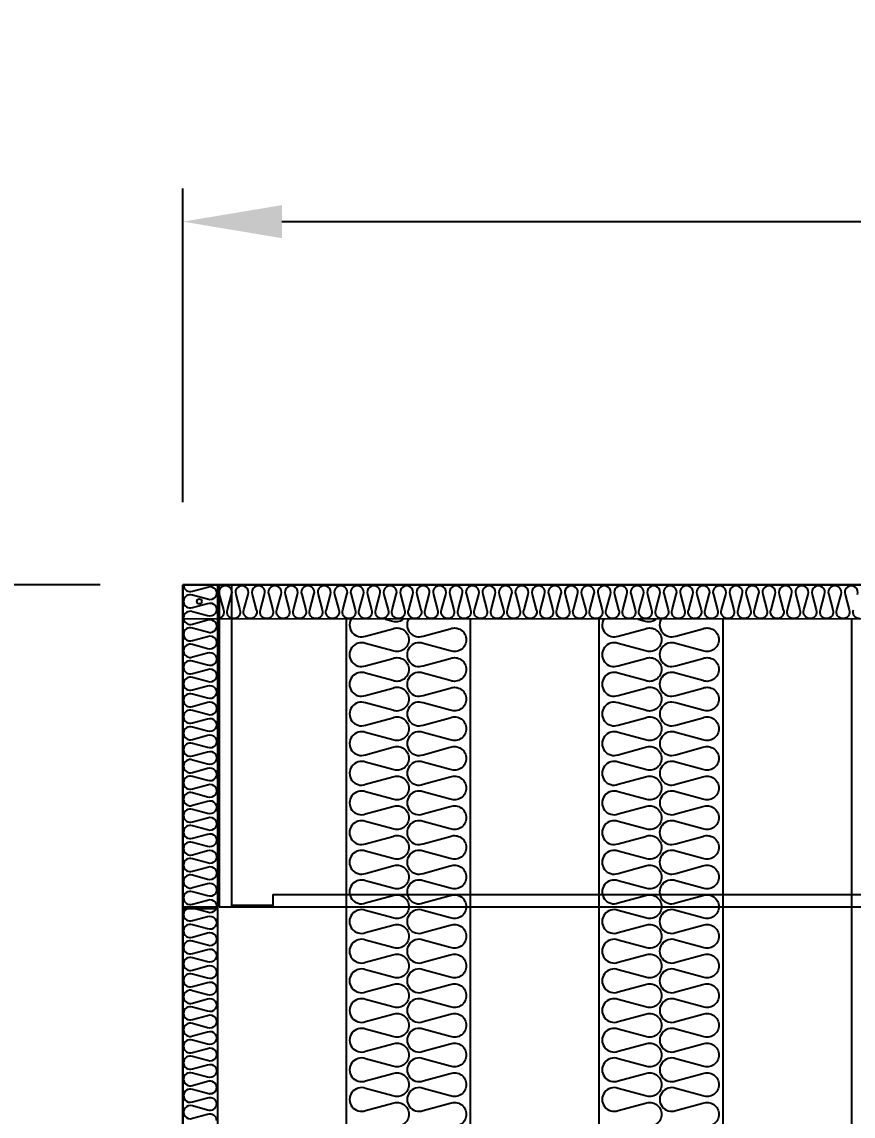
# Model space of a CAD drawing. Header units: millimetres. Extents: x 1723 to 33835, y 1764 to 24472.
# Drawn here: x 4939 to 5946, y 12528 to 13853 of the extents above; entities that cross this region are included whole.
import ezdxf

# ---------------------------------------------------------------- set-up
doc = ezdxf.new("R2010")
doc.units = ezdxf.units.MM
doc.linetypes.add('HIDDEN', pattern=[0.375, 0.25, -0.125])
for name, color, linetype in [('SMS', 220, 'Continuous'), ('냉각탑_dim', 1, 'Continuous'), ('숨은선', 5, 'HIDDEN')]:
    doc.layers.add(name, color=color, linetype=linetype)
doc.styles.add('HY울릉도L', font='')
doc.styles.get('HY울릉도L').set_extended_font_data('HY울릉도L')
doc.dimstyles.new('성지DIM', dxfattribs={"dimtxt": 3.5, "dimasz": 3, "dimexe": 1, "dimexo": 2.5, "dimgap": 2, "dimtad": 1, "dimdec": 0, "dimzin": 3, "dimdsep": 46, "dimtxsty": 'HY울릉도L', "dimblk": 'ARCHTICK', "dimcen": -2, "dimclrd": 256, "dimclre": 256, "dimclrt": 7, "dimadec": 0, "dimazin": 0, "dimtfac": 1, "dimtdec": 0, "dimtofl": 0, "dimtmove": 0, "dimatfit": 3, "dimfxl": 1, "dimtolj": 1, "dimtzin": 0, "dimlwe": -1, "dimarcsym": 0})

# ---------------------------------------------------------------- blocks, each defined once
blk = doc.blocks.new('*D763')
at = {"layer": 'Defpoints', "color": 0, "transparency": 16777216}
for p in [(5134.4, 13171.5), (4489.6, 9571.5), (5134.4, 9571.5)]:
    blk.add_point(p, dxfattribs=at)
at = {"layer": '냉각탑_dim', "transparency": 16777216}
for p, q in [((5034.4, 13171.5), (4449.6, 13171.5)), ((5034.4, 9571.5), (4449.6, 9571.5))]:
    blk.add_line(p, q, dxfattribs=at)
at = {"layer": '냉각탑_dim', "lineweight": -2, "transparency": 16777216}
blk.add_line((4489.6, 13051.5), (4489.6, 9691.5), dxfattribs=at)
at = {"layer": '냉각탑_dim', "transparency": 16777216}
for points in [[(4469.6, 13051.5), (4509.6, 13051.5), (4489.6, 13171.5)], [(4469.6, 9691.5), (4509.6, 9691.5), (4489.6, 9571.5)]]:
    blk.add_solid(points, dxfattribs=at)
at = {"layer": '냉각탑_dim', "color": 7, "transparency": 16777216, "insert": (4339.6, 11371.5), "char_height": 140, "attachment_point": 5, "rotation": 90, "style": 'HY울릉도L'}
blk.add_mtext('\\A1;3600', dxfattribs=at)
blk = doc.blocks.new('*D767')
at = {"layer": 'Defpoints', "color": 0, "transparency": 16777216}
for p in [(3463.2, 13171.5), (5134.4, 13171.5), (4984.4, 8821.5)]:
    blk.add_point(p, dxfattribs=at)
at = {"layer": '냉각탑_dim', "transparency": 16777216}
for p, q in [((5034.4, 13171.5), (3423.2, 13171.5)), ((4884.4, 8821.5), (3423.2, 8821.5))]:
    blk.add_line(p, q, dxfattribs=at)
at = {"layer": '냉각탑_dim', "lineweight": -2, "transparency": 16777216}
blk.add_line((3463.2, 8941.5), (3463.2, 13051.5), dxfattribs=at)
at = {"layer": '냉각탑_dim', "transparency": 16777216}
for points in [[(3443.2, 13051.5), (3483.2, 13051.5), (3463.2, 13171.5)], [(3443.2, 8941.5), (3483.2, 8941.5), (3463.2, 8821.5)]]:
    blk.add_solid(points, dxfattribs=at)
at = {"layer": '냉각탑_dim', "color": 7, "transparency": 16777216, "insert": (3313.2, 10996.5), "char_height": 140, "attachment_point": 5, "rotation": 90, "style": 'HY울릉도L'}
blk.add_mtext('\\A1;4350', dxfattribs=at)
blk = doc.blocks.new('*D768')
at = {"layer": 'Defpoints', "color": 0, "transparency": 16777216}
for p in [(9334.4, 13611.3), (5134.4, 13171.5), (9334.4, 13171.5)]:
    blk.add_point(p, dxfattribs=at)
at = {"layer": '냉각탑_dim', "transparency": 16777216}
for p, q in [((5134.4, 13271.5), (5134.4, 13651.3)), ((9334.4, 13271.5), (9334.4, 13651.3))]:
    blk.add_line(p, q, dxfattribs=at)
at = {"layer": '냉각탑_dim', "lineweight": -2, "transparency": 16777216}
blk.add_line((5254.4, 13611.3), (9214.4, 13611.3), dxfattribs=at)
at = {"layer": '냉각탑_dim', "transparency": 16777216}
for points in [[(5254.4, 13631.3), (5254.4, 13591.3), (5134.4, 13611.3)], [(9214.4, 13631.3), (9214.4, 13591.3), (9334.4, 13611.3)]]:
    blk.add_solid(points, dxfattribs=at)
at = {"layer": '냉각탑_dim', "color": 7, "transparency": 16777216, "insert": (7234.4, 13761.3), "char_height": 140, "attachment_point": 5, "style": 'HY울릉도L'}
blk.add_mtext('\\A1;4200', dxfattribs=at)
blk = doc.blocks.new('3')
for p, q in [((5134.4, 13171.5), (5176.4, 13171.5)), ((5134.4, 13171.5), (5134.4, 12781.5)), ((7889.4, 13171.5), (5134.4, 13171.5)), ((5134.4, 13171.5), (5134.4, 9571.5)), ((5176.4, 13171.5), (5176.4, 12781.5)), ((5178.4, 13171.5), (9334.4, 13171.5)), ((5178.4, 13171.5), (5178.4, 12781.5)), ((5193.4, 13171.5), (5193.4, 12781.5)), ((5134.4, 13130.6), (9334.4, 13129.5)), ((5243.4, 12796.5), (9334.4, 12796.5)), ((5243.4, 12796.5), (5243.4, 12781.5)), ((5134.4, 12781.5), (5176.4, 12781.5)), ((5134.4, 12779.5), (5176.4, 12779.5)), ((5134.4, 12779.5), (5134.4, 10073.5)), ((5176.4, 12779.5), (5176.4, 10073.5)), ((5178.4, 12781.5), (9334.4, 12781.5)), ((5193.4, 12783.5), (5243.4, 12783.5))]:
    blk.add_line(p, q)
at = {"color": 7}
for p, q in [((5134.4, 13171.5), (7889.4, 13171.5)), ((5134.4, 13171.5), (5134.4, 9571.5)), ((5176.4, 13171.5), (5176.4, 9651.5)), ((5332.4, 13129.5), (5332.4, 9651.5)), ((5482.4, 13129.5), (5482.4, 9651.5)), ((5638.4, 13129.5), (5638.4, 9651.5)), ((5788.4, 13129.5), (5788.4, 9651.5)), ((5944.4, 13129.5), (5944.4, 9651.5))]:
    blk.add_line(p, q, dxfattribs=at)
at = {"ltscale": 500, "elevation": 0}
blk.add_lwpolyline([(5134.4, 13171.5), (9334.4, 13171.5), (9334.4, 9571.5), (5134.4, 9571.5)], close=True, dxfattribs=at)
blk.add_circle((5154.4, 13151.5), 3)
at = {"layer": 'SMS', "color": 5, "elevation": 0}
for points in [[(5135.3, 13171.5, 0.001715), (5135.3, 13171.4, 0.524856), (5146.1, 13164), (5164.4, 13168.9, -1.449198), (5164.4, 13154), (5146.1, 13158.9, 0.524856), (5135.3, 13151.5, 0.524856), (5146.1, 13144), (5164.4, 13149, -1.449198), (5164.4, 13134.1), (5146.1, 13139, 0.524856), (5135.3, 13131.5, 0.524856), (5146.1, 13124.1), (5164.4, 13129, -1.449198), (5164.4, 13114.1), (5146.1, 13119, 0.524856), (5135.3, 13111.6, 0.417249), (5143.4, 13103.6)], [(5603, 13170.3, 0.446849), (5597.6, 13159.7), (5602.5, 13141.4, -0.524856), (5595, 13130.6, -0.524856), (5587.6, 13141.4), (5592.5, 13159.7, 1.449198), (5577.6, 13159.7), (5582.5, 13141.4, -0.524856), (5575.1, 13130.6, -0.524856), (5567.6, 13141.4), (5572.6, 13159.7, 1.449198), (5557.7, 13159.7), (5562.6, 13141.4, -0.524856), (5555.1, 13130.6, -0.524856), (5547.7, 13141.4), (5552.6, 13159.7, 1.449198), (5537.7, 13159.7), (5542.6, 13141.4, -0.524856), (5535.2, 13130.6, -0.524856), (5527.7, 13141.4), (5532.7, 13159.7, 1.449198), (5517.8, 13159.7), (5522.7, 13141.4, -0.524856), (5515.2, 13130.6, -0.524856), (5507.8, 13141.4), (5512.7, 13159.7, 1.449198), (5497.8, 13159.7), (5502.7, 13141.4, -0.524856), (5495.3, 13130.6, -0.524856), (5487.8, 13141.4), (5492.8, 13159.7, 1.449198), (5477.9, 13159.7), (5482.8, 13141.4, -0.524856), (5475.3, 13130.6, -0.524856), (5467.9, 13141.4), (5472.8, 13159.7, 1.449198), (5457.9, 13159.7), (5462.8, 13141.4, -0.524856), (5455.4, 13130.6, -0.524856), (5447.9, 13141.4), (5452.9, 13159.7, 1.449198), (5438, 13159.7), (5442.9, 13141.4, -0.524856), (5435.4, 13130.6, -0.524856), (5428, 13141.4), (5432.9, 13159.7, 1.449198), (5418, 13159.7), (5422.9, 13141.4, -0.524856), (5415.5, 13130.6, -0.524856), (5408, 13141.4), (5413, 13159.7, 1.449198), (5398.1, 13159.7), (5403, 13141.4, -0.524856), (5395.5, 13130.6, -0.524856), (5388.1, 13141.4), (5393, 13159.7, 1.449198), (5378.1, 13159.7), (5383, 13141.4, -0.524856), (5375.6, 13130.6, -0.524856), (5368.1, 13141.4), (5373.1, 13159.7, 1.449198), (5358.2, 13159.7), (5363.1, 13141.4, -0.524856), (5355.6, 13130.6, -0.524856), (5348.2, 13141.4), (5353.1, 13159.7, 1.449198), (5338.2, 13159.7), (5343.1, 13141.4, -0.524856), (5335.7, 13130.6, -0.524856), (5328.2, 13141.4), (5333.2, 13159.7, 1.449198), (5318.3, 13159.7), (5323.2, 13141.4, -0.524856), (5315.7, 13130.6, -0.524856), (5308.3, 13141.4), (5313.2, 13159.7, 1.449198), (5298.3, 13159.7), (5303.2, 13141.4, -0.524856), (5295.8, 13130.6, -0.524856), (5288.3, 13141.4), (5293.3, 13159.7, 1.449198), (5278.4, 13159.7), (5283.3, 13141.4, -0.524856), (5275.8, 13130.6, -0.524856), (5268.4, 13141.4), (5273.3, 13159.7, 1.449198), (5258.4, 13159.7), (5263.3, 13141.4, -0.524856), (5255.9, 13130.6, -0.524856), (5248.4, 13141.4), (5253.4, 13159.7, 1.449198), (5238.5, 13159.7), (5243.4, 13141.4, -0.524856), (5235.9, 13130.6, -0.524856), (5228.5, 13141.4), (5233.4, 13159.7, 1.449198), (5218.5, 13159.7), (5223.4, 13141.4, -0.524856), (5216, 13130.6, -0.524856), (5208.5, 13141.4), (5213.5, 13159.7, 1.449198), (5198.6, 13159.7), (5203.5, 13141.4, -0.524856), (5196, 13130.6, -0.524856), (5188.6, 13141.4), (5193.5, 13159.7, 1.449198), (5178.6, 13159.7), (5183.5, 13141.4, -0.513728), (5176.4, 13130.6, -0.513728)], [(5954.1, 13130.6, -0.524856), (5946.7, 13141.4)], [(5951.6, 13159.7, 1.449198), (5936.7, 13159.7), (5941.6, 13141.4, -0.524856), (5934.2, 13130.6, -0.524856), (5926.7, 13141.4), (5931.7, 13159.7, 1.449198), (5916.8, 13159.7), (5921.7, 13141.4, -0.524856), (5914.2, 13130.6, -0.524856), (5906.8, 13141.4), (5911.7, 13159.7, 1.449198), (5896.8, 13159.7), (5901.7, 13141.4, -0.524856), (5894.3, 13130.6, -0.524856), (5886.8, 13141.4), (5891.8, 13159.7, 1.449198), (5876.9, 13159.7), (5881.8, 13141.4, -0.524856), (5874.3, 13130.6, -0.524856), (5866.9, 13141.4), (5871.8, 13159.7, 1.449198), (5856.9, 13159.7), (5861.8, 13141.4, -0.524856), (5854.4, 13130.6, -0.524856), (5846.9, 13141.4), (5851.9, 13159.7, 1.449198), (5837, 13159.7), (5841.9, 13141.4, -0.524856), (5834.4, 13130.6, -0.524856), (5827, 13141.4), (5831.9, 13159.7, 1.449198), (5817, 13159.7), (5821.9, 13141.4, -0.524856), (5814.5, 13130.6, -0.524856), (5807, 13141.4), (5812, 13159.7, 1.449198), (5797.1, 13159.7), (5802, 13141.4, -0.524856), (5794.5, 13130.6, -0.524856), (5787.1, 13141.4), (5792, 13159.7, 1.449198), (5777.1, 13159.7), (5782, 13141.4, -0.524856), (5774.6, 13130.6, -0.524856), (5767.1, 13141.4), (5772.1, 13159.7, 1.449198), (5757.2, 13159.7), (5762.1, 13141.4, -0.524856), (5754.6, 13130.6, -0.524856), (5747.2, 13141.4), (5752.1, 13159.7, 1.449198), (5737.2, 13159.7), (5742.1, 13141.4, -0.524856), (5734.7, 13130.6, -0.524856), (5727.2, 13141.4), (5732.2, 13159.7, 1.449198), (5717.3, 13159.7), (5722.2, 13141.4, -0.524856), (5714.7, 13130.6, -0.524856), (5707.3, 13141.4), (5712.2, 13159.7, 1.449198), (5697.3, 13159.7), (5702.2, 13141.4, -0.524856), (5694.8, 13130.6, -0.524856), (5687.3, 13141.4), (5692.3, 13159.7, 1.449198), (5677.4, 13159.7), (5682.3, 13141.4, -0.524856), (5674.8, 13130.6, -0.524856), (5667.4, 13141.4), (5672.3, 13159.7, 1.449198), (5657.4, 13159.7), (5662.3, 13141.4, -0.524856), (5654.9, 13130.6, -0.524856), (5647.4, 13141.4), (5652.4, 13159.7, 1.449198), (5637.5, 13159.7), (5642.4, 13141.4, -0.524856), (5634.9, 13130.6, -0.524856), (5627.5, 13141.4), (5632.4, 13159.7, 1.449198), (5617.5, 13159.7), (5622.4, 13141.4, -0.524856), (5615, 13130.6, -0.524856), (5607.5, 13141.4), (5612.5, 13159.7, 1.449198), (5597.6, 13159.7), (5602.5, 13141.4, -0.524856), (5595, 13130.6, -0.417249), (5587.1, 13138.7)], [(5175.1, 13120.1, -0.468181), (5164.4, 13114.1), (5146.1, 13119, 0.524856), (5135.3, 13111.6, 0.524856), (5146.1, 13104.1), (5164.4, 13109.1, -1.449198), (5164.4, 13094.2), (5146.1, 13099.1, 0.524856), (5135.3, 13091.6, 0.524856), (5146.1, 13084.2), (5164.4, 13089.1, -1.449198), (5164.4, 13074.2), (5146.1, 13079.1, 0.524856), (5135.3, 13071.7, 0.524856), (5146.1, 13064.2), (5164.4, 13069.2, -1.449198), (5164.4, 13054.3), (5146.1, 13059.2, 0.524856), (5135.3, 13051.7, 0.524856), (5146.1, 13044.3), (5164.4, 13049.2, -1.449198), (5164.4, 13034.3), (5146.1, 13039.2, 0.524856), (5135.3, 13031.8, 0.524856), (5146.1, 13024.3), (5164.4, 13029.3, -1.449198), (5164.4, 13014.4), (5146.1, 13019.3, 0.524856), (5135.3, 13011.8, 0.524856), (5146.1, 13004.4), (5164.4, 13009.3, -1.449198), (5164.4, 12994.4), (5146.1, 12999.3, 0.524856), (5135.3, 12991.9, 0.524856), (5146.1, 12984.4), (5164.4, 12989.4, -1.449198), (5164.4, 12974.5), (5146.1, 12979.4, 0.524856), (5135.3, 12971.9, 0.524856), (5146.1, 12964.5), (5164.4, 12969.4, -1.449198), (5164.4, 12954.5), (5146.1, 12959.4, 0.524856), (5135.3, 12952, 0.524856), (5146.1, 12944.5), (5164.4, 12949.5, -1.449198), (5164.4, 12934.6), (5146.1, 12939.5, 0.524856), (5135.3, 12932, 0.524856), (5146.1, 12924.6), (5164.4, 12929.5, -1.449198), (5164.4, 12914.6), (5146.1, 12919.5, 0.524856), (5135.3, 12912.1, 0.524856), (5146.1, 12904.6), (5164.4, 12909.6, -1.449198), (5164.4, 12894.7), (5146.1, 12899.6, 0.524856), (5135.3, 12892.1, 0.524856), (5146.1, 12884.7), (5164.4, 12889.6, -1.449198), (5164.4, 12874.7), (5146.1, 12879.6, 0.524856), (5135.3, 12872.2, 0.524856), (5146.1, 12864.7), (5164.4, 12869.7, -1.449198), (5164.4, 12854.8), (5146.1, 12859.7, 0.524856), (5135.3, 12852.2, 0.524856), (5146.1, 12844.8), (5164.4, 12849.7, -1.449198), (5164.4, 12834.8), (5146.1, 12839.7, 0.524856), (5135.3, 12832.3, 0.524856), (5146.1, 12824.8), (5164.4, 12829.8, -1.449198), (5164.4, 12814.9), (5146.1, 12819.8, 0.524856), (5135.3, 12812.3, 0.524856), (5146.1, 12804.9), (5164.4, 12809.8, -1.449198), (5164.4, 12794.9), (5146.1, 12799.8, 0.524856), (5135.3, 12792.4, 0.524856), (5146.1, 12784.9), (5164.4, 12789.9, -1.449198), (5164.4, 12775), (5146.1, 12779.9, 0.524856), (5135.3, 12772.4, 0.524856), (5146.1, 12765), (5164.4, 12769.9, -1.449198), (5164.4, 12755), (5146.1, 12759.9, 0.524856), (5135.3, 12752.5, 0.524856), (5146.1, 12745), (5164.4, 12750, -1.449198), (5164.4, 12735.1), (5146.1, 12740, 0.524856), (5135.3, 12732.5, 0.524856), (5146.1, 12725.1), (5164.4, 12730, -1.449198), (5164.4, 12715.1), (5146.1, 12720, 0.524856), (5135.3, 12712.6, 0.524856), (5146.1, 12705.1), (5164.4, 12710.1, -1.449198), (5164.4, 12695.2), (5146.1, 12700.1, 0.524856), (5135.3, 12692.6, 0.524856), (5146.1, 12685.2), (5164.4, 12690.1, -1.449198), (5164.4, 12675.2), (5146.1, 12680.1, 0.524856), (5135.3, 12672.7, 0.524856), (5146.1, 12665.2), (5164.4, 12670.2, -1.449198), (5164.4, 12655.3), (5146.1, 12660.2, 0.524856), (5135.3, 12652.7, 0.524856), (5146.1, 12645.3), (5164.4, 12650.2, -1.449198), (5164.4, 12635.3), (5146.1, 12640.2, 0.524856), (5135.3, 12632.8, 0.524856), (5146.1, 12625.3), (5164.4, 12630.3, -1.449198), (5164.4, 12615.4), (5146.1, 12620.3, 0.524856), (5135.3, 12612.8, 0.524856), (5146.1, 12605.4), (5164.4, 12610.3, -1.449198), (5164.4, 12595.4), (5146.1, 12600.3, 0.524856), (5135.3, 12592.9, 0.524856), (5146.1, 12585.4), (5164.4, 12590.4, -1.449198), (5164.4, 12575.5), (5146.1, 12580.4, 0.524856), (5135.3, 12572.9, 0.524856), (5146.1, 12565.5), (5164.4, 12570.4, -1.449198), (5164.4, 12555.5), (5146.1, 12560.4, 0.524856), (5135.3, 12553, 0.417249), (5143.4, 12545)], [(5338, 13129.5, 0.686718), (5355.8, 13109.5), (5388.7, 13118.4, -0.524856), (5408.2, 13105, -0.524856), (5388.7, 13091.6), (5355.8, 13100.5, 1.449198), (5355.8, 13073.6), (5388.7, 13082.5, -0.524856), (5408.2, 13069.1, -0.524856), (5388.7, 13055.6), (5355.8, 13064.6, 1.449198), (5355.8, 13037.7), (5388.7, 13046.6, -0.524856), (5408.2, 13033.2, -0.524856), (5388.7, 13019.7), (5355.8, 13028.6, 1.449198), (5355.8, 13001.8), (5388.7, 13010.7, -0.524856), (5408.2, 12997.3, -0.524856), (5388.7, 12983.8), (5355.8, 12992.7, 1.449198), (5355.8, 12965.9), (5388.7, 12974.8, -0.524856), (5408.2, 12961.3, -0.524856), (5388.7, 12947.9), (5355.8, 12956.8, 1.449198), (5355.8, 12930), (5388.7, 12938.9, -0.524856), (5408.2, 12925.4, -0.524856), (5388.7, 12912), (5355.8, 12920.9, 1.449198), (5355.8, 12894.1), (5388.7, 12903, -0.524856), (5408.2, 12889.5, -0.524856), (5388.7, 12876.1), (5355.8, 12885, 1.449198), (5355.8, 12858.1), (5388.7, 12867, -0.524856), (5408.2, 12853.6, -0.524856), (5388.7, 12840.2), (5355.8, 12849.1, 1.449198), (5355.8, 12822.2), (5388.7, 12831.1, -0.524856), (5408.2, 12817.7, -0.524856), (5388.7, 12804.3), (5355.8, 12813.2, 1.449198), (5355.8, 12786.3), (5388.7, 12795.2, -0.524856), (5408.2, 12781.8, -0.524856), (5388.7, 12768.4), (5355.8, 12777.3, 1.449198), (5355.8, 12750.4), (5388.7, 12759.3, -0.524856), (5408.2, 12745.9, -0.524856), (5388.7, 12732.5), (5355.8, 12741.4, 1.449198), (5355.8, 12714.5), (5388.7, 12723.4, -0.524856), (5408.2, 12710, -0.524856), (5388.7, 12696.5), (5355.8, 12705.5, 1.449198), (5355.8, 12678.6), (5388.7, 12687.5, -0.524856), (5408.2, 12674.1, -0.524856), (5388.7, 12660.6), (5355.8, 12669.5, 1.449198), (5355.8, 12642.7), (5388.7, 12651.6, -0.524856), (5408.2, 12638.2, -0.524856), (5388.7, 12624.7), (5355.8, 12633.6, 1.449198), (5355.8, 12606.8), (5388.7, 12615.7, -0.524856), (5408.2, 12602.2, -0.524856), (5388.7, 12588.8), (5355.8, 12597.7, 1.449198), (5355.8, 12570.9), (5388.7, 12579.8, -0.524856), (5408.2, 12566.3, -0.524856), (5388.7, 12552.9), (5355.8, 12561.8, 1.449198), (5355.8, 12535), (5388.7, 12543.9, -0.524856), (5408.2, 12530.4, -0.524856), (5388.7, 12517)], [(5401.1, 13129.5, -0.259641), (5387.2, 13127.5), (5379.8, 13129.5)], [(5407.6, 13129.5, 0.686718), (5425.5, 13109.5), (5458.4, 13118.4, -0.524856), (5477.8, 13105, -0.524856), (5458.4, 13091.6), (5425.5, 13100.5, 1.449198), (5425.5, 13073.6), (5458.4, 13082.5, -0.524856), (5477.8, 13069.1, -0.524856), (5458.4, 13055.6), (5425.5, 13064.6, 1.449198), (5425.5, 13037.7), (5458.4, 13046.6, -0.524856), (5477.8, 13033.2, -0.524856), (5458.4, 13019.7), (5425.5, 13028.6, 1.449198), (5425.5, 13001.8), (5458.4, 13010.7, -0.524856), (5477.8, 12997.3, -0.524856), (5458.4, 12983.8), (5425.5, 12992.7, 1.449198), (5425.5, 12965.9), (5458.4, 12974.8, -0.524856), (5477.8, 12961.3, -0.524856), (5458.4, 12947.9), (5425.5, 12956.8, 1.449198), (5425.5, 12930), (5458.4, 12938.9, -0.524856), (5477.8, 12925.4, -0.524856), (5458.4, 12912), (5425.5, 12920.9, 1.449198), (5425.5, 12894.1), (5458.4, 12903, -0.524856), (5477.8, 12889.5, -0.524856), (5458.4, 12876.1), (5425.5, 12885, 1.449198), (5425.5, 12858.1), (5458.4, 12867, -0.524856), (5477.8, 12853.6, -0.524856), (5458.4, 12840.2), (5425.5, 12849.1, 1.449198), (5425.5, 12822.2), (5458.4, 12831.1, -0.524856), (5477.8, 12817.7, -0.524856), (5458.4, 12804.3), (5425.5, 12813.2, 1.449198), (5425.5, 12786.3), (5458.4, 12795.2, -0.524856), (5477.8, 12781.8, -0.524856), (5458.4, 12768.4), (5425.5, 12777.3, 1.449198), (5425.5, 12750.4), (5458.4, 12759.3, -0.524856), (5477.8, 12745.9, -0.524856), (5458.4, 12732.5), (5425.5, 12741.4, 1.449198), (5425.5, 12714.5), (5458.4, 12723.4, -0.524856), (5477.8, 12710, -0.524856), (5458.4, 12696.5), (5425.5, 12705.5, 1.449198), (5425.5, 12678.6), (5458.4, 12687.5, -0.524856), (5477.8, 12674.1, -0.524856), (5458.4, 12660.6), (5425.5, 12669.5, 1.449198), (5425.5, 12642.7), (5458.4, 12651.6, -0.524856), (5477.8, 12638.2, -0.524856), (5458.4, 12624.7), (5425.5, 12633.6, 1.449198), (5425.5, 12606.8), (5458.4, 12615.7, -0.524856), (5477.8, 12602.2, -0.524856), (5458.4, 12588.8), (5425.5, 12597.7, 1.449198), (5425.5, 12570.9), (5458.4, 12579.8, -0.524856), (5477.8, 12566.3, -0.524856), (5458.4, 12552.9), (5425.5, 12561.8, 1.449198), (5425.5, 12535), (5458.4, 12543.9, -0.524856), (5477.8, 12530.4, -0.524856), (5458.4, 12517)], [(5644, 13129.5, 0.686718), (5661.8, 13109.5), (5694.7, 13118.4, -0.524856), (5714.2, 13105, -0.524856), (5694.7, 13091.6), (5661.8, 13100.5, 1.449198), (5661.8, 13073.6), (5694.7, 13082.5, -0.524856), (5714.2, 13069.1, -0.524856), (5694.7, 13055.6), (5661.8, 13064.6, 1.449198), (5661.8, 13037.7), (5694.7, 13046.6, -0.524856), (5714.2, 13033.2, -0.524856), (5694.7, 13019.7), (5661.8, 13028.6, 1.449198), (5661.8, 13001.8), (5694.7, 13010.7, -0.524856), (5714.2, 12997.3, -0.524856), (5694.7, 12983.8), (5661.8, 12992.7, 1.449198), (5661.8, 12965.9), (5694.7, 12974.8, -0.524856), (5714.2, 12961.3, -0.524856), (5694.7, 12947.9), (5661.8, 12956.8, 1.449198), (5661.8, 12930), (5694.7, 12938.9, -0.524856), (5714.2, 12925.4, -0.524856), (5694.7, 12912), (5661.8, 12920.9, 1.449198), (5661.8, 12894.1), (5694.7, 12903, -0.524856), (5714.2, 12889.5, -0.524856), (5694.7, 12876.1), (5661.8, 12885, 1.449198), (5661.8, 12858.1), (5694.7, 12867, -0.524856), (5714.2, 12853.6, -0.524856), (5694.7, 12840.2), (5661.8, 12849.1, 1.449198), (5661.8, 12822.2), (5694.7, 12831.1, -0.524856), (5714.2, 12817.7, -0.524856), (5694.7, 12804.3), (5661.8, 12813.2, 1.449198), (5661.8, 12786.3), (5694.7, 12795.2, -0.524856), (5714.2, 12781.8, -0.524856), (5694.7, 12768.4), (5661.8, 12777.3, 1.449198), (5661.8, 12750.4), (5694.7, 12759.3, -0.524856), (5714.2, 12745.9, -0.524856), (5694.7, 12732.5), (5661.8, 12741.4, 1.449198), (5661.8, 12714.5), (5694.7, 12723.4, -0.524856), (5714.2, 12710, -0.524856), (5694.7, 12696.5), (5661.8, 12705.5, 1.449198), (5661.8, 12678.6), (5694.7, 12687.5, -0.524856), (5714.2, 12674.1, -0.524856), (5694.7, 12660.6), (5661.8, 12669.5, 1.449198), (5661.8, 12642.7), (5694.7, 12651.6, -0.524856), (5714.2, 12638.2, -0.524856), (5694.7, 12624.7), (5661.8, 12633.6, 1.449198), (5661.8, 12606.8), (5694.7, 12615.7, -0.524856), (5714.2, 12602.2, -0.524856), (5694.7, 12588.8), (5661.8, 12597.7, 1.449198), (5661.8, 12570.9), (5694.7, 12579.8, -0.524856), (5714.2, 12566.3, -0.524856), (5694.7, 12552.9), (5661.8, 12561.8, 1.449198), (5661.8, 12535), (5694.7, 12543.9, -0.524856), (5714.2, 12530.4, -0.524856), (5694.7, 12517)], [(5707.1, 13129.5, -0.259641), (5693.2, 13127.5), (5685.8, 13129.5)], [(5713.6, 13129.5, 0.686718), (5731.5, 13109.5), (5764.4, 13118.4, -0.524856), (5783.8, 13105, -0.524856), (5764.4, 13091.6), (5731.5, 13100.5, 1.449198), (5731.5, 13073.6), (5764.4, 13082.5, -0.524856), (5783.8, 13069.1, -0.524856), (5764.4, 13055.6), (5731.5, 13064.6, 1.449198), (5731.5, 13037.7), (5764.4, 13046.6, -0.524856), (5783.8, 13033.2, -0.524856), (5764.4, 13019.7), (5731.5, 13028.6, 1.449198), (5731.5, 13001.8), (5764.4, 13010.7, -0.524856), (5783.8, 12997.3, -0.524856), (5764.4, 12983.8), (5731.5, 12992.7, 1.449198), (5731.5, 12965.9), (5764.4, 12974.8, -0.524856), (5783.8, 12961.3, -0.524856), (5764.4, 12947.9), (5731.5, 12956.8, 1.449198), (5731.5, 12930), (5764.4, 12938.9, -0.524856), (5783.8, 12925.4, -0.524856), (5764.4, 12912), (5731.5, 12920.9, 1.449198), (5731.5, 12894.1), (5764.4, 12903, -0.524856), (5783.8, 12889.5, -0.524856), (5764.4, 12876.1), (5731.5, 12885, 1.449198), (5731.5, 12858.1), (5764.4, 12867, -0.524856), (5783.8, 12853.6, -0.524856), (5764.4, 12840.2), (5731.5, 12849.1, 1.449198), (5731.5, 12822.2), (5764.4, 12831.1, -0.524856), (5783.8, 12817.7, -0.524856), (5764.4, 12804.3), (5731.5, 12813.2, 1.449198), (5731.5, 12786.3), (5764.4, 12795.2, -0.524856), (5783.8, 12781.8, -0.524856), (5764.4, 12768.4), (5731.5, 12777.3, 1.449198), (5731.5, 12750.4), (5764.4, 12759.3, -0.524856), (5783.8, 12745.9, -0.524856), (5764.4, 12732.5), (5731.5, 12741.4, 1.449198), (5731.5, 12714.5), (5764.4, 12723.4, -0.524856), (5783.8, 12710, -0.524856), (5764.4, 12696.5), (5731.5, 12705.5, 1.449198), (5731.5, 12678.6), (5764.4, 12687.5, -0.524856), (5783.8, 12674.1, -0.524856), (5764.4, 12660.6), (5731.5, 12669.5, 1.449198), (5731.5, 12642.7), (5764.4, 12651.6, -0.524856), (5783.8, 12638.2, -0.524856), (5764.4, 12624.7), (5731.5, 12633.6, 1.449198), (5731.5, 12606.8), (5764.4, 12615.7, -0.524856), (5783.8, 12602.2, -0.524856), (5764.4, 12588.8), (5731.5, 12597.7, 1.449198), (5731.5, 12570.9), (5764.4, 12579.8, -0.524856), (5783.8, 12566.3, -0.524856), (5764.4, 12552.9), (5731.5, 12561.8, 1.449198), (5731.5, 12535), (5764.4, 12543.9, -0.524856), (5783.8, 12530.4, -0.524856), (5764.4, 12517)], [(5135.5, 12571.5, 0.468181), (5146.1, 12565.5), (5164.4, 12570.4, -0.524856), (5175.2, 12563, -0.524856), (5164.4, 12555.5), (5146.1, 12560.4, 1.449198), (5146.1, 12545.5), (5164.4, 12550.5, -0.524856), (5175.2, 12543, -0.524856), (5164.4, 12535.6), (5146.1, 12540.5, 1.449198), (5146.1, 12525.6), (5164.4, 12530.5, -0.524856), (5175.2, 12523.1, -0.524856)]]:
    blk.add_lwpolyline(points, format="xyb", dxfattribs=at)
at = {"layer": '숨은선', "ltscale": 4, "elevation": 0}
blk.add_lwpolyline([(5214.5, 13131.5, -0.005236), (5214.3, 13131.5, -0.005236)], format="xyb", dxfattribs=at)

msp = doc.modelspace()

# ---------------------------------------------------------------- block references
msp.add_blockref('3', (0, 0))

# ---------------------------------------------------------------- dimensions: what is measured, and where the dimension line sits
at = {"layer": '냉각탑_dim'}
dim = msp.add_linear_dim(base=(9334.4, 13611.3), p1=(5134.4, 13171.5), p2=(9334.4, 13171.5), dimstyle='성지DIM', override={"dimscale": 40, "dimsah": 1}, dxfattribs=at)
dim.commit()
dim.dimension.update_dxf_attribs({"geometry": '*D768', "text_midpoint": (7234.4, 13761.3)})
for base, p1, p2, picture, middle in [((3463.2, 13171.5), (4984.4, 8821.5), (5134.4, 13171.5), '*D767', (3313.2, 10996.5)), ((4489.6, 9571.5), (5134.4, 13171.5), (5134.4, 9571.5), '*D763', (4339.6, 11371.5))]:
    dim = msp.add_linear_dim(base=base, p1=p1, p2=p2, angle=90, dimstyle='성지DIM', override={"dimscale": 40, "dimsah": 1}, dxfattribs=at)
    dim.commit()
    dim.dimension.update_dxf_attribs({"geometry": picture, "text_midpoint": middle})

doc.saveas('drawing.dxf')
